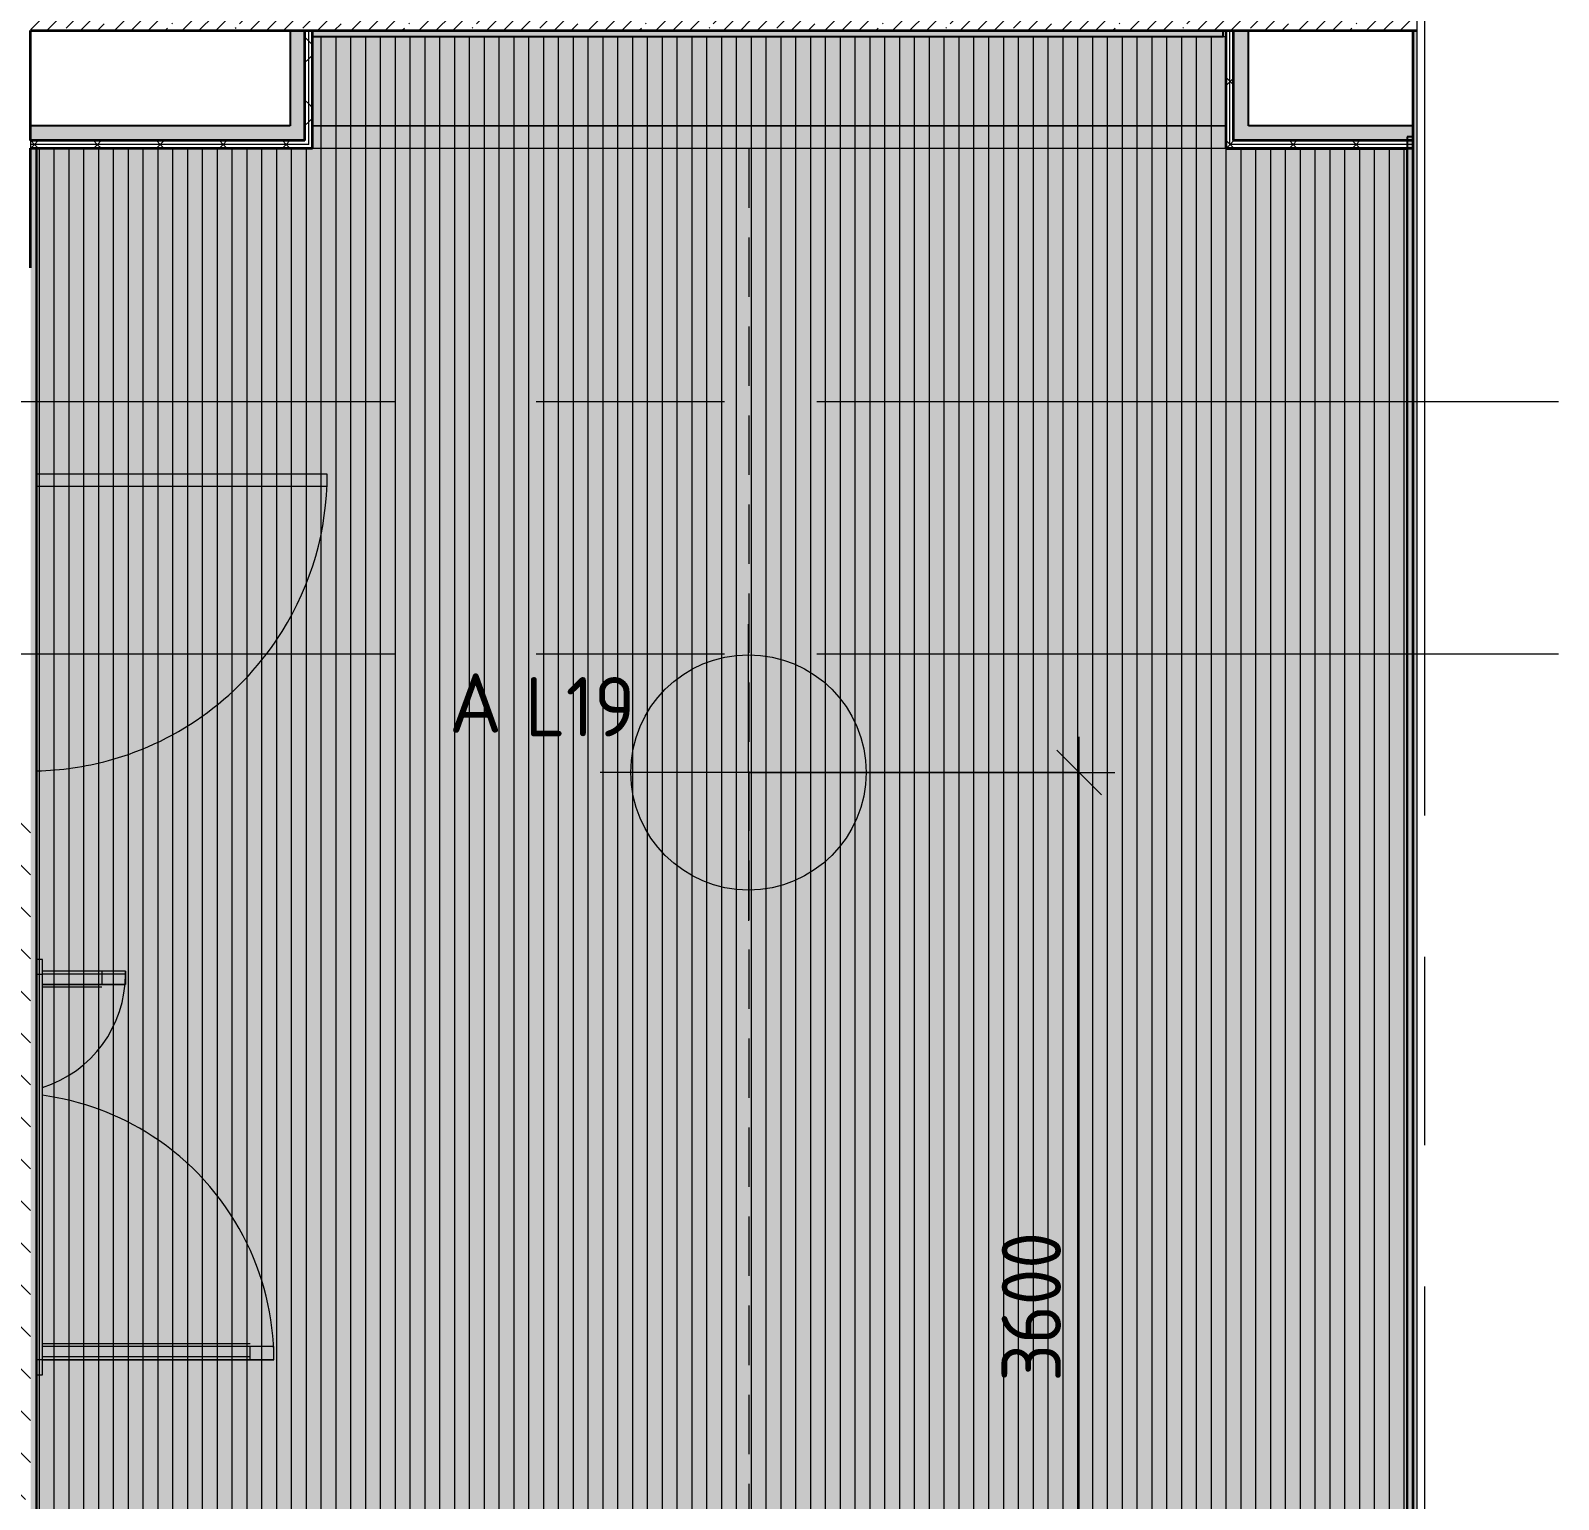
# Model space of a CAD drawing. Header units: millimetres. Extents: x -2911 to 185522, y -8553 to 29000.
# Drawn here: x 33610 to 38760, y 18450 to 23400 of the extents above; entities that cross this region are included whole.
import ezdxf

# ---------------------------------------------------------------- set-up
doc = ezdxf.new("R2010")
doc.units = ezdxf.units.MM
doc.linetypes.add('ADSK_Штрих_ш2 п1', pattern=[300, 200, -100])
doc.linetypes.add('Осевая', pattern=[3175, 635, -476.25, 1587.5, -476.25])
for name, color, linetype, lineweight in [('A-ANNO-DIMS', 7, 'Continuous', 9), ('A-ANNO-DIMS-100', 7, 'Continuous', 9), ('A-CLNG-PATT', 7, 'Continuous', 9), ('A-DETL-1', 7, 'ADSK_Штрих_ш2 п1', 9), ('A-DETL-GENF', 7, 'Continuous', 9), ('A-DOOR', 7, 'Continuous', 9), ('A-DOOR-1', 7, 'Continuous', 13), ('A-GLAZ-CWMG', 7, 'Continuous', 9), ('A-WALL', 7, 'Continuous', 9), ('E-LITE-EQPM-IDEN', 7, 'Continuous', 9), ('I-WALL', 7, 'Continuous', 9), ('Оси', 7, 'Continuous', 9), ('Оси-2', 7, 'Осевая', 9)]:
    doc.layers.add(name, color=color, linetype=linetype, lineweight=lineweight)
for name, color, linetype, lineweight, true_color in [('A-ANNO-NOTE', 1, 'Continuous', 9, 0xff0000), ('A-CLNG-1', 7, 'Continuous', 9, 0xc0c0c0), ('A-WALL-1', 7, 'Continuous', 25, 0x3c3c3c), ('A-WALL-3', 7, 'Continuous', 35, 0x3c3c3c), ('A-WALL-FNSH-2', 7, 'Continuous', 13, 0x3c3c3c), ('G-ANNO-TEXT-1', 1, 'Continuous', 9, 0xff0000)]:
    doc.layers.add(name, color=color, linetype=linetype, lineweight=lineweight, true_color=true_color)
doc.layers.add('A-CLNG-PATT-1', color=7, linetype='Continuous', lineweight=9, transparency=1)
doc.styles.add('GOST Common', font='GOST_Common.ttf', dxfattribs={"height": 200})
doc.styles.add('ISOCPEUR_1', font='isocpeur.ttf', dxfattribs={"height": 200})
doc.styles.add('ISOCPEUR_2', font='isocpeur.ttf', dxfattribs={"width": 0.9, "height": 200})
doc.dimstyles.new('ISO-2_0_0_9К_Средний_округл2', dxfattribs={"dimscale": 304.8, "dimtxt": 199.196235, "dimasz": 0.492126, "dimexe": 0.393701, "dimexo": 0, "dimgap": 0, "dimtad": 1, "dimdec": 0, "dimrnd": 10, "dimzin": 0, "dimdsep": 46, "dimtxsty": 'ISOCPEUR_2', "dimblk1": 'OBLIQUE', "dimblk2": 'OBLIQUE', "dimsah": 1, "dimcen": 0.09, "dimdle": 0.393701, "dimazin": 0, "dimtfac": 1, "dimtdec": 4, "dimtix": 1, "dimtmove": 0, "dimatfit": 3, "dimfxl": 1, "dimtvp": 1, "dimtolj": 1, "dimtzin": 0, "dimarcsym": 2})
pattern_1 = [(45, (0, 0), (-57.02463, 57.02463), []), (45, (57.025, 0), (-57.02463, 57.02463), [100.806, -20.161, 3.353, -16.808])]
pattern_2 = [(0, (0, 0), (121.92, 30.48), [10.058, -81.382, 10.058, -81.382, -487.68]), (0, (0, 0), (121.92, 30.48), [-182.88, 10.058, -172.822, 10.058, -81.382, -213.36]), (0, (0, 0), (121.92, 30.48), [-457.2, 10.058, -50.902, 10.058, -142.342]), (120, (45.72, 15.24), (-87.356454, 90.345817), [10.058, -81.382, 10.058, -81.382, -487.68]), (120, (45.72, 15.24), (-87.356454, 90.345817), [-182.88, 10.058, -172.822, 10.058, -81.382, -213.36]), (120, (45.72, 15.24), (-87.356454, 90.345817), [-457.2, 10.058, -50.902, 10.058, -142.342]), (240, (60.96, 76.2), (-34.563546, -120.825817), [10.058, -81.382, 10.058, -81.382, -487.68]), (240, (60.96, 76.2), (-34.563546, -120.825817), [-182.88, 10.058, -172.822, 10.058, -81.382, -213.36]), (240, (60.96, 76.2), (-34.563546, -120.825817), [-457.2, 10.058, -50.902, 10.058, -142.342])]
pattern_3 = [(45, (0, 0), (-106.066, 106.066), []), (135, (0, 0), (-106.066, -106.066), [])]

# ---------------------------------------------------------------- blocks, each defined once
blk = doc.blocks.new('110_Дверь_СКБ_1Ст_Внутренняя1 - Д-4б _огнестойкая EI 30_-32701367-План расстановки осветительного оборудования 2 этажа в осях 1-12')
at = {"layer": 'A-DOOR'}
for start, end in [(57.9696, 90), (15.2068, 57.9646), (1.2067, 15.2028)]:
    blk.add_arc((-487.5, 100), 1000, start, end, dxfattribs=at)
at = {"layer": 'A-DOOR-1'}
for p, q in [((-487.5, 1100), (-487.5, 980.4)), ((-447.5, 1100), (-487.5, 1100)), ((-447.5, 977.8), (-447.5, 1100)), ((-487.5, 980.3), (-487.5, 249.5)), ((-447.5, 254.1), (-447.5, 977.8)), ((-487.5, 249.4), (-487.5, 121)), ((-447.5, 121), (-447.5, 254))]:
    blk.add_line(p, q, dxfattribs=at)
blk = doc.blocks.new('Прямоугольный импост - Импост структурный с накладкой - 160мм Темный-V49-План расстановки осветительного оборудования 2 этажа в осях 1-12')
at = {"layer": 'A-GLAZ-CWMG'}
for p, q in [((-50, 121), (-50, 140)), ((-50, 140), (0, 140)), ((0, 140), (0, 121))]:
    blk.add_line(p, q, dxfattribs=at)
blk = doc.blocks.new('Дверь_Витражная_остекление_ - Д-39_л_ Актовый-V50-План расстановки осветительного оборудования 2 этажа в осях 1-12')
at = {"layer": 'A-DETL-GENF'}
for p, q in [((650, 920), (605, 920)), ((605, 920), (605, 791.3)), ((650, 920), (605, 920)), ((605, 920), (605, 791.3)), ((650, 920), (650, 788.5)), ((650, 788.5), (650, 920)), ((596, 840), (596, 791.9)), ((650, 840), (605, 840)), ((640, 840), (640, 789.1)), ((596, 791.9), (596, 592.1)), ((605, 791.3), (605, 593.1)), ((605, 791.3), (605, 593.1)), ((640, 789.1), (640, 597.2)), ((650, 788.4), (650, 598.4)), ((650, 598.4), (650, 788.4)), ((596, 592), (596, 140)), ((605, 593.1), (605, 140)), ((605, 593.1), (605, 140)), ((640, 597.2), (640, 140)), ((650, 598.4), (650, 140)), ((650, 140), (650, 598.4)), ((-660, 420), (-615, 420)), ((-660, 420), (-660, 140)), ((-615, 420), (-660, 420)), ((-660, 420), (-660, 140)), ((-615, 420), (-615, 140)), ((-615, 140), (-615, 420)), ((-660, 340), (-615, 340)), ((-650, 340), (-650, 140)), ((-606, 340), (-606, 140))]:
    blk.add_line(p, q, dxfattribs=at)
at = {"layer": 'A-DOOR'}
for p, q in [((650, 920), (650, 788.5)), ((650, 788.4), (650, 598.4)), ((650, 598.4), (650, 140)), ((-650, 420), (-650, 140))]:
    blk.add_line(p, q, dxfattribs=at)
for centre, radius, start, end in [((650, 20), 900, 90, 117.6587), ((650, 20), 900, 117.6609, 146.9846), ((650, 20), 900, 146.9882, 172.3345), ((-650, 20), 400, 17.5415, 90)]:
    blk.add_arc(centre, radius, start, end, dxfattribs=at)
blk = doc.blocks.new('Прямоугольный импост - Импост структурный с накладкой - 160мм Темный-V51-План расстановки осветительного оборудования 2 этажа в осях 1-12')
at = {"layer": 'A-GLAZ-CWMG'}
for p, q in [((33631, 20220), (33650, 20220)), ((33650, 18920), (33650, 20220)), ((33650, 18920), (33631, 18920))]:
    blk.add_line(p, q, dxfattribs=at)
blk = doc.blocks.new('Прямоугольный импост - Импост структурный с накладкой - 160мм Темный-V52-План расстановки осветительного оборудования 2 этажа в осях 1-12')
at = {"layer": 'A-GLAZ-CWMG'}
for p, q in [((0, 140), (-50, 140)), ((-50, 140), (-50, 121)), ((0, 121), (0, 140))]:
    blk.add_line(p, q, dxfattribs=at)
blk = doc.blocks.new('Зашивка приборов отопления22 - Зашивка приборов отопления-33321747-План расстановки осветительного оборудования 2 этажа в осях 1-12')
at = {"layer": 'A-WALL'}
for p, q in [((34188.8, 26567.4), (37267.8, 26567.4)), ((37267.8, 26567.4), (34188.8, 26567.4)), ((34188.8, 26492.4), (37287.8, 26492.4))]:
    blk.add_line(p, q, dxfattribs=at)
blk = doc.blocks.new('DET_L_Линия разрыва - М100-30654710-План расстановки осветительного оборудования 2 этажа в осях 1-12')
at = {"layer": 'A-DETL-GENF'}
blk.add_line((24079.7, 0), (12339.9, 0), dxfattribs=at)
blk = doc.blocks.new('DIMBLOCK152-План расстановки осветительного оборудования 2 этажа в осях 1-12')
at = {"layer": 'A-ANNO-DIMS-100'}
for p, q in [((37144.6, 17300), (37144.6, 21020)), ((36030, 20900), (37264.6, 20900)), ((37144.6, 20900), (36030, 20900)), ((36030, 17300), (37264.6, 17300)), ((37144.6, 17300), (36030, 17300))]:
    blk.add_line(p, q, dxfattribs=at)
at = {"layer": 'A-ANNO-DIMS-100', "lineweight": 20}
for p, q in [((37144.6, 20900), (37069.6, 20975)), ((37144.6, 20900), (37219.6, 20825)), ((37144.6, 17300), (37069.6, 17375)), ((37144.6, 17300), (37219.6, 17225))]:
    blk.add_line(p, q, dxfattribs=at)
at = {"layer": 'A-ANNO-DIMS-100', "color": 0, "insert": (36883.3, 18847.2), "char_height": 200, "width": 606.782, "attachment_point": 1, "rotation": 90, "line_spacing_factor": 1.149209, "style": 'ISOCPEUR_2'}
blk.add_mtext('3600', dxfattribs=at)
blk = doc.blocks.new('_Oblique')
at = {"color": 0, "linetype": 'ByBlock', "lineweight": -2}
blk.add_line((-0.5, -0.5), (0.5, 0.5), dxfattribs=at)

msp = doc.modelspace()

# ---------------------------------------------------------------- hatches: boundary and pattern name
at = {"layer": 'A-CLNG-PATT'}
h = msp.add_hatch(dxfattribs=at)
h.set_pattern_fill('FP_56', color=256, style=0, pattern_type=2)
h.set_pattern_definition([(270, (35940, 19289.5), (50, 3e-15), [])])
h.paths.add_polyline_path([(38249, 15200), (38249, 23004), (37640, 23004), (37640, 23379), (34561, 23379), (34561, 23003), (33631, 23003), (33631, 17871.0001), (34231, 17871.0001), (34231, 15200), (36272.3243, 15200)])
at = {"layer": 'A-CLNG-PATT-1'}
msp.add_hatch(color=256, dxfattribs=at).paths.add_polyline_path([(38249, 15200), (38249, 22999.5), (37640, 22999.5), (37640, 23379), (34561, 23379), (34560, 23004), (33631, 23003), (33631, 17871.0001), (34231, 17871.0001), (34231, 15200), (36272.3243, 15200)])
at = {"layer": 'I-WALL'}
h = msp.add_hatch(dxfattribs=at)
h.set_pattern_fill('FP_13', color=256, style=0, pattern_type=2)
h.set_pattern_definition(pattern_1)
h.paths.add_polyline_path([(38100.0063, 23400), (38282.6518, 23400), (38282.6518, 23620), (33610, 23620), (33610, 23400), (37630, 23400)])
for points in [[(34535, 23079), (34535, 23400), (34485, 23400), (34485, 23079)], [(37665, 23029), (37715, 23029), (37715, 23399), (37665, 23399), (37665, 23208.0268)], [(33835.415, 23029), (34535, 23029), (34535, 23079), (33610, 23079), (33610, 23029)], [(37715, 23029), (38270, 23029), (38270, 23079), (37715, 23079)]]:
    msp.add_hatch(color=256, dxfattribs=at).paths.add_polyline_path(points)
h = msp.add_hatch(dxfattribs=at)
h.set_pattern_fill('FP_49', color=256, style=0, pattern_type=2)
h.set_pattern_definition(pattern_3)
h.paths.add_polyline_path([(34535, 23029), (34547.5, 23029), (34547.5, 23400), (34535, 23400), (34535, 23079)])
h = msp.add_hatch(dxfattribs=at)
h.set_pattern_fill('FP_49', color=256, style=0, pattern_type=2)
h.set_pattern_definition(pattern_3)
h.paths.add_polyline_path([(34560, 23016.5), (34560, 23400), (34547.5, 23400), (34547.5, 23016.5)])
h = msp.add_hatch(dxfattribs=at)
h.set_pattern_fill('FP_48', color=256, style=0, pattern_type=2)
h.set_pattern_definition(pattern_2)
h.paths.add_polyline_path([(37630, 23380), (37630, 23400), (34560, 23400), (34560, 23380), (37490.7789, 23380)])
h = msp.add_hatch(dxfattribs=at)
h.set_pattern_fill('FP_49', color=256, style=0, pattern_type=2)
h.set_pattern_definition(pattern_3)
h.paths.add_polyline_path([(37640, 23004), (37652.5, 23004), (37652.5, 23399), (37640, 23399), (37640, 23208.0268)])
h = msp.add_hatch(dxfattribs=at)
h.set_pattern_fill('FP_49', color=256, style=0, pattern_type=2)
h.set_pattern_definition(pattern_3)
h.paths.add_polyline_path([(37665, 23016.5), (37665, 23399), (37652.5, 23399), (37652.5, 23016.5)])
h = msp.add_hatch(dxfattribs=at)
h.set_pattern_fill('FP_13', color=256, style=0, pattern_type=2)
h.set_pattern_definition(pattern_1)
h.paths.add_polyline_path([(38282.6518, 11200), (38282.6518, 11459.8609), (38270, 11466.1868), (38270, 11200)])
h.paths.add_polyline_path([(38270, 11753.5349), (38490, 11863.5349), (38490, 11956.1868), (38282.6518, 12059.8609), (38282.6518, 23400), (38270, 23400), (38270, 11909.8609)])
h = msp.add_hatch(dxfattribs=at)
h.set_pattern_fill('FP_49', color=256, style=0, pattern_type=2)
h.set_pattern_definition(pattern_3)
h.paths.add_polyline_path([(33610, 23016.5), (34547.5, 23016.5), (34547.5, 23029), (33610, 23029)])
h = msp.add_hatch(dxfattribs=at)
h.set_pattern_fill('FP_49', color=256, style=0, pattern_type=2)
h.set_pattern_definition(pattern_3)
h.paths.add_polyline_path([(38270, 23016.5), (38270, 23029), (37665, 23029), (37665, 23016.5), (38100.0063, 23016.5)])
h = msp.add_hatch(dxfattribs=at)
h.set_pattern_fill('FP_48', color=256, style=0, pattern_type=2)
h.set_pattern_definition(pattern_2)
h.paths.add_polyline_path([(38250, 11200), (38270, 11200), (38270, 11466.1868), (38250, 11476.1868), (38250, 11220)])
h.paths.add_polyline_path([(38250, 11743.5349), (38270, 11753.5349), (38270, 23041.5), (38250, 23041.5), (38250, 11909.8609)])
h = msp.add_hatch(dxfattribs=at)
h.set_pattern_fill('FP_49', color=256, style=0, pattern_type=2)
h.set_pattern_definition(pattern_3)
h.paths.add_polyline_path([(33610, 23004), (34560, 23004), (34560, 23016.5), (33610, 23016.5)])
h = msp.add_hatch(dxfattribs=at)
h.set_pattern_fill('FP_48', color=256, style=0, pattern_type=2)
h.set_pattern_definition(pattern_2)
h.paths.add_polyline_path([(33630, 17850.0001), (33630, 23004), (33610, 23004), (33610, 17850.0001)])
h = msp.add_hatch(dxfattribs=at)
h.set_pattern_fill('FP_49', color=256, style=0, pattern_type=2)
h.set_pattern_definition(pattern_3)
h.paths.add_polyline_path([(38270, 23004), (38270, 23016.5), (37652.5, 23016.5), (37652.5, 23004), (38100.0063, 23004)])
h = msp.add_hatch(dxfattribs=at)
h.set_pattern_fill('FP_11', color=256, style=0, pattern_type=2)
h.set_pattern_definition([(135, (0, 0), (-70.71068, -70.71068), [])])
h.paths.add_polyline_path([(33410, 18450.0001), (33610, 18450.0001), (33610, 20790), (33410, 20790), (33410, 18470.0001)])

# ---------------------------------------------------------------- linework, layer by layer
at = {"layer": 'A-ANNO-NOTE'}
for q in [(36030, 21400.0001), (35530, 20900.0001), (36030, 20400.0001), (36530, 20900.0001)]:
    msp.add_line((36030, 20900.0001), q, dxfattribs=at)
msp.add_circle((36030, 20900.0001), 396.5338, dxfattribs=at)
at = {"layer": 'A-CLNG-1'}
for p, q in [((34561, 23003), (33631, 23003)), ((33631, 23003), (33631, 17871.0001)), ((38249, 22999.5), (37640, 22999.5)), ((38249, 15200), (38249, 23003))]:
    msp.add_line(p, q, dxfattribs=at)
at = {"layer": 'A-DETL-1'}
msp.add_line((36031, 23003), (36031, 1621), dxfattribs=at)
at = {"layer": 'A-WALL'}
for p, q in [((34547.5, 23016.5), (34547.5, 23400)), ((37652.5, 23016.5), (37652.5, 23399)), ((33610, 23029), (33610, 23004)), ((34547.5, 23016.5), (33610, 23016.5)), ((38270, 23016.5), (37652.5, 23016.5))]:
    msp.add_line(p, q, dxfattribs=at)
at = {"layer": 'A-WALL-1'}
for p, q in [((34485, 23400), (34485, 23079)), ((37630, 23380), (37630, 23400)), ((37715, 23399), (37665, 23399)), ((37715, 23079), (37715, 23399)), ((34560, 23380), (37630, 23380)), ((34485, 23079), (33610, 23079)), ((38270, 23079), (37715, 23079)), ((38250, 23041.5), (38250, 11743.5349)), ((38270, 23041.5), (38250, 23041.5)), ((33630, 17850.0001), (33630, 23004))]:
    msp.add_line(p, q, dxfattribs=at)
at = {"layer": 'A-WALL-3'}
for p, q in [((33610, 23029), (33610, 23400)), ((33610, 23400), (38282.6518, 23400)), ((34535, 23029), (34535, 23400)), ((34560, 23004), (34560, 23400)), ((37665, 23399), (37640, 23399)), ((37640, 23004), (37640, 23399)), ((37665, 23029), (37665, 23399)), ((38270, 11753.5349), (38270, 23400)), ((34535, 23029), (33610, 23029)), ((38270, 23029), (37665, 23029)), ((33610, 22600), (33610, 23004)), ((33610, 23004), (34560, 23004)), ((37640, 23004), (38270, 23004))]:
    msp.add_line(p, q, dxfattribs=at)
at = {"layer": 'A-WALL-FNSH-2'}
for p, q in [((37639, 23379), (37639, 22999.5)), ((37640, 23379), (37639, 23379)), ((37639, 22999.5), (37640, 22999.5)), ((37640, 22999.5), (37640, 23004))]:
    msp.add_line(p, q, dxfattribs=at)
at = {"layer": 'I-WALL'}
for p, q in [((34561, 23380), (34561, 23003)), ((37639, 23379), (34561, 23379)), ((37630, 23380), (37640, 23380)), ((33631, 23003), (33631, 23004.0136)), ((34560, 23004), (37640, 23004)), ((37639.3358, 23003), (34561, 23003)), ((38249, 23003), (37640, 23003)), ((37651, 23004), (37651, 23003)), ((38249, 23003), (38249, 23004))]:
    msp.add_line(p, q, dxfattribs=at)
at = {"layer": 'Оси'}
for p, q in [((38310, 21277.7217), (38310, 23777.7217)), ((36260, 22150.0001), (38760, 22150.0001)), ((36260, 21300.0001), (38760, 21300.0001))]:
    msp.add_line(p, q, dxfattribs=at)
at = {"layer": 'Оси-2'}
for p, q in [((389, 22150.0001), (36260, 22150.0001)), ((389, 21300.0001), (36260, 21300.0001)), ((38310, 593.7414), (38310, 21277.7217))]:
    msp.add_line(p, q, dxfattribs=at)

# ---------------------------------------------------------------- block references
at = {"layer": 'A-DETL-GENF', "rotation": 90.00000000000031}
msp.add_blockref('DET_L_Линия разрыва - М100-30654710-План расстановки осветительного оборудования 2 этажа в осях 1-12', (38282.6518, -280), dxfattribs=at)
at = {"layer": 'A-DOOR'}
for name, p, rotation in [('110_Дверь_СКБ_1Ст_Внутренняя1 - Д-4б _огнестойкая EI 30_-32701367-План расстановки осветительного оборудования 2 этажа в осях 1-12', (33510, 21417.5), 270), ('Дверь_Витражная_остекление_ - Д-39_л_ Актовый-V50-План расстановки осветительного оборудования 2 этажа в осях 1-12', (33510, 19570.0001), 269.9999999999996)]:
    msp.add_blockref(name, p, dxfattribs=dict(at, rotation=rotation))
at = {"layer": 'A-GLAZ-CWMG', "extrusion": (0, 0, -1), "rotation": 90.00000000000041}
msp.add_blockref('Прямоугольный импост - Импост структурный с накладкой - 160мм Темный-V49-План расстановки осветительного оборудования 2 этажа в осях 1-12', (-33510, 20270.0001), dxfattribs=at)
at = {"layer": 'A-GLAZ-CWMG'}
msp.add_blockref('Прямоугольный импост - Импост структурный с накладкой - 160мм Темный-V51-План расстановки осветительного оборудования 2 этажа в осях 1-12', (0, 0), dxfattribs=at)
at = {"layer": 'A-GLAZ-CWMG', "rotation": 269.9999999999996}
msp.add_blockref('Прямоугольный импост - Импост структурный с накладкой - 160мм Темный-V52-План расстановки осветительного оборудования 2 этажа в осях 1-12', (33510, 18870.0001), dxfattribs=at)
at = {"layer": 'A-WALL'}
msp.add_blockref('Зашивка приборов отопления22 - Зашивка приборов отопления-33321747-План расстановки осветительного оборудования 2 этажа в осях 1-12', (372.2167, -3488.3702), dxfattribs=at)

# ---------------------------------------------------------------- texts
at = {"layer": 'E-LITE-EQPM-IDEN', "insert": (35276.1917, 21221.3252), "char_height": 200, "width": 472.995625, "attachment_point": 1, "style": 'GOST Common'}
msp.add_mtext('L19', dxfattribs=at)
at = {"layer": 'G-ANNO-TEXT-1', "insert": (35019.9418, 21233.8982), "char_height": 200, "width": 224.4725, "attachment_point": 1, "style": 'ISOCPEUR_1'}
msp.add_mtext('\\fISOCPEUR|b0|i0|c204|p34|;А', dxfattribs=at)

# ---------------------------------------------------------------- dimensions: what is measured, and where the dimension line sits
at = {"layer": 'A-ANNO-DIMS'}
dim = msp.add_linear_dim(base=(37144.5821, 20900.0001), p1=(36030, 17300.0001), p2=(36030, 20900.0001), angle=90, dimstyle='ISO-2_0_0_9К_Средний_округл2', override={"dimpost": '<>', "dimfxl": 3600}, dxfattribs=at)
dim.commit()
dim.dimension.update_dxf_attribs({"geometry": 'DIMBLOCK152-План расстановки осветительного оборудования 2 этажа в осях 1-12', "text_midpoint": (37044.5821, 19100.0001)})

doc.saveas('drawing.dxf')
